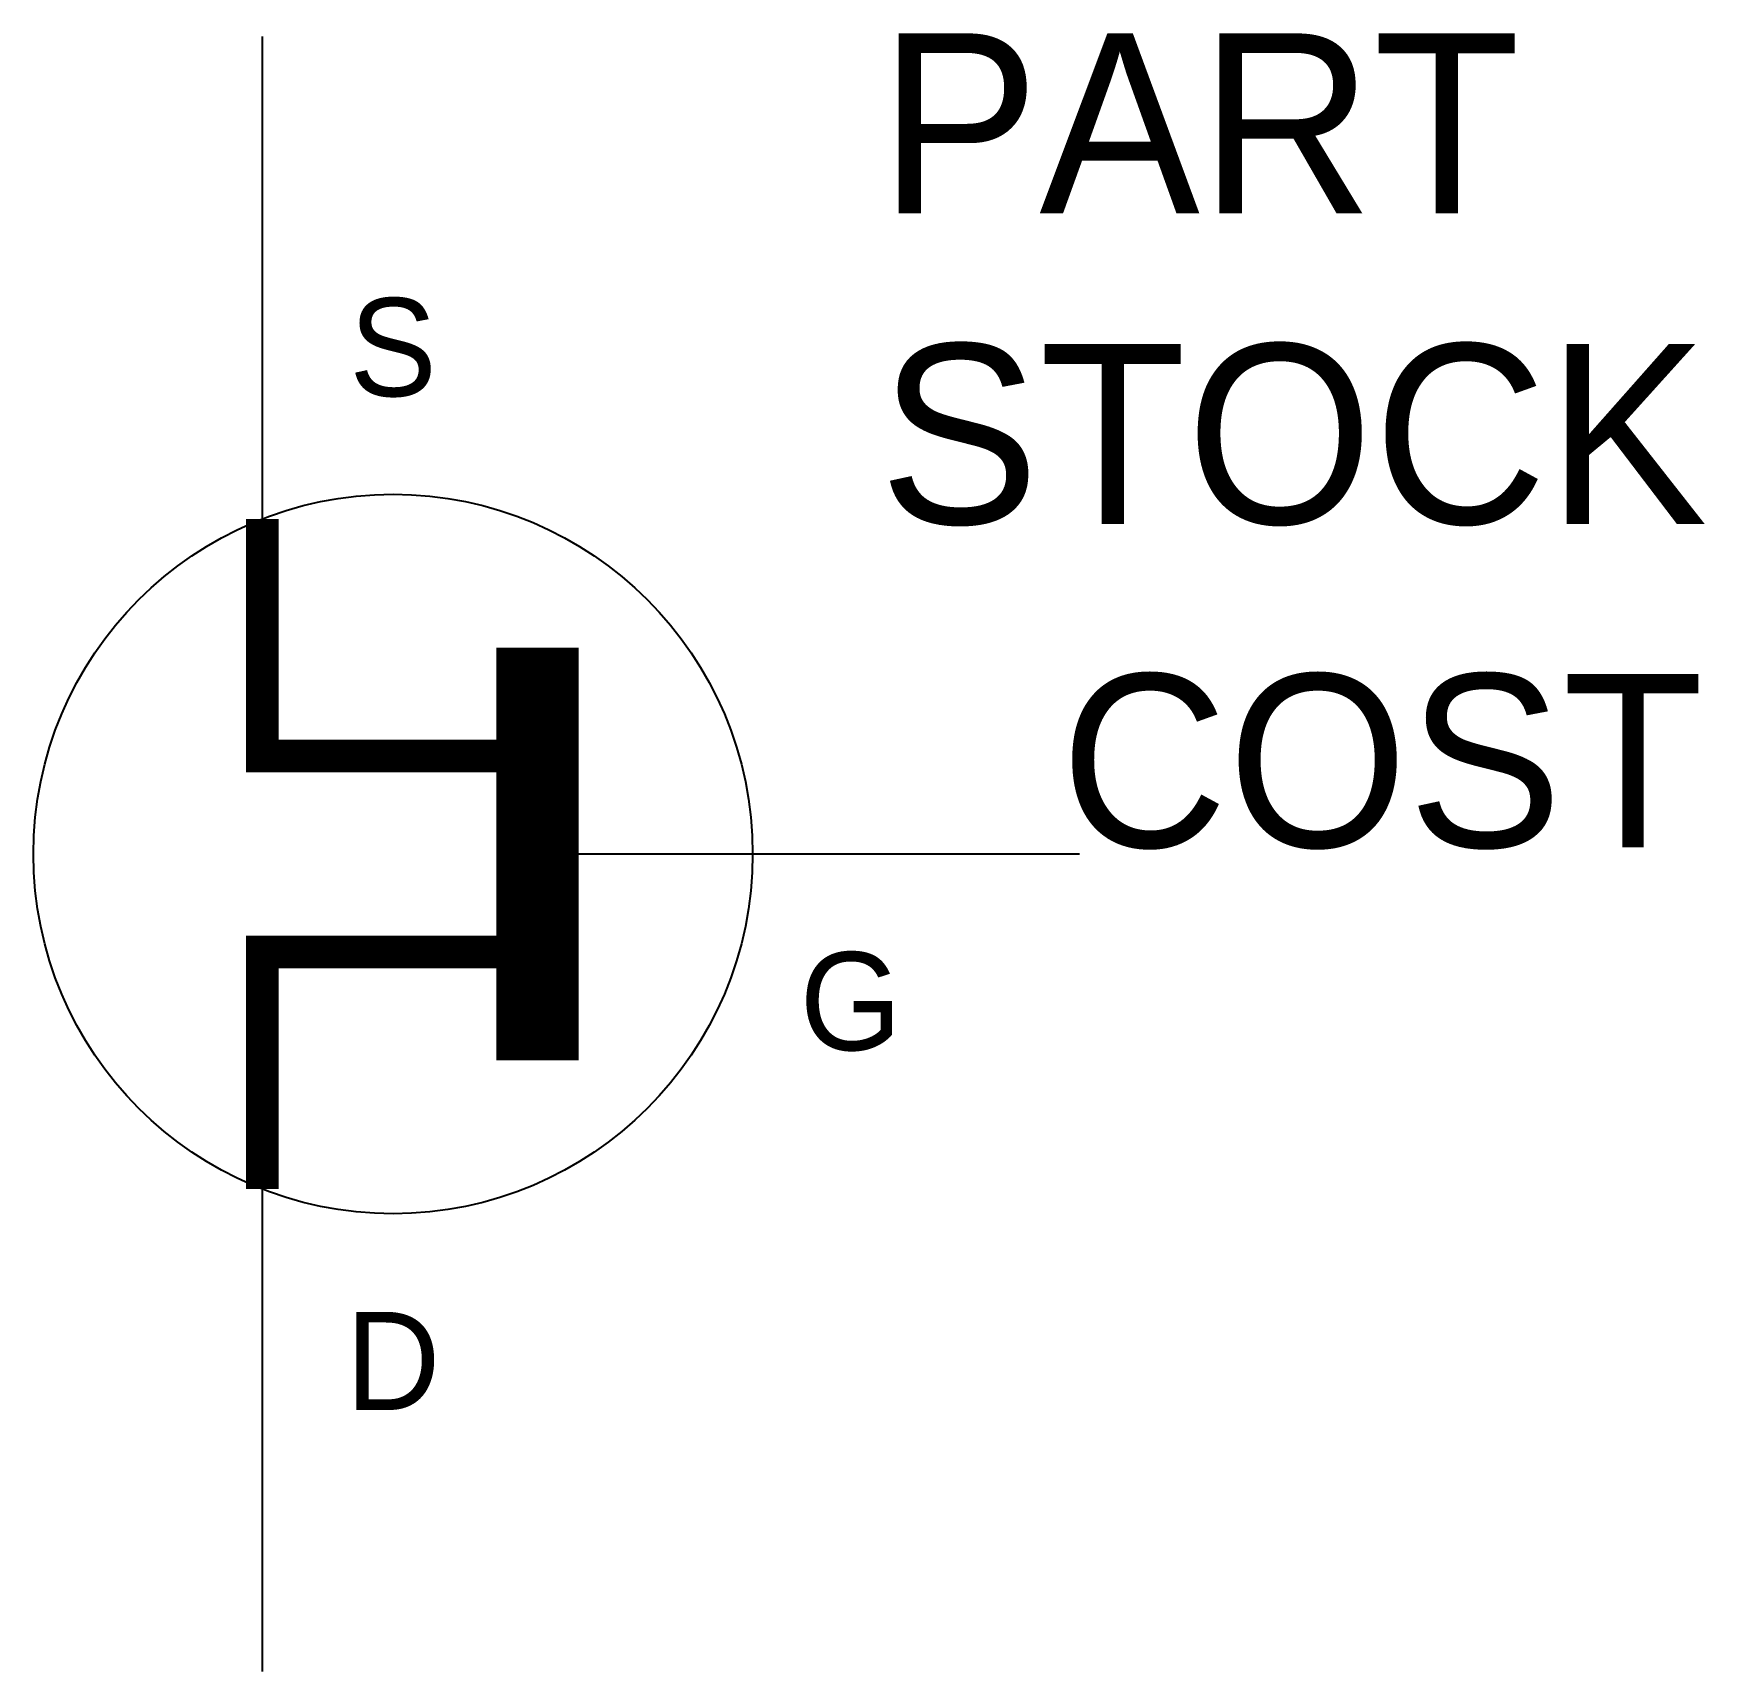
# Model space of a CAD drawing. Extents: x -0.64 to 0.38, y -0.5 to 0.5.
import ezdxf
from ezdxf.enums import TextEntityAlignment as Align

# ---------------------------------------------------------------- set-up
doc = ezdxf.new("R2010")
doc.units = 0
doc.layers.get('0').update_dxf_attribs({"linetype": 'CONTINUOUS'})

msp = doc.modelspace()

# ---------------------------------------------------------------- linework, layer by layer
at = {"color": 0}
for p, q in [((-0.5, 0.5), (-0.5, 0.2049)), ((0, 0), (-0.3316, 0)), ((-0.5, -0.2049), (-0.5, -0.5))]:
    msp.add_line(p, q, dxfattribs=at)
for points, const_width in [([(-0.33, 0.06), (-0.5, 0.06), (-0.5, 0.2049)], 0.02), ([(-0.3316, 0.1261), (-0.3316, -0.1261)], 0.0505), ([(-0.33, -0.06), (-0.5, -0.06), (-0.5, -0.2049)], 0.02)]:
    msp.add_lwpolyline(points, dxfattribs=dict(at, const_width=const_width))
msp.add_circle((-0.42, 0), 0.22, dxfattribs=at)

# ---------------------------------------------------------------- texts
for s, p in [('S', (-0.42, 0.28)), ('G', (-0.14, -0.12)), ('D', (-0.42, -0.34))]:
    msp.add_text(s, height=0.06, dxfattribs=at).set_placement(p, align=Align.CENTER)
for tag, p, s, height, flags in [('PART', (-0.1227, 0.3919), 'XXXXX', 0.11, 8), ('STOCK', (-0.1227, 0.2019), 'XXXXXXX', 0.11, 8), ('COST', (-0.0117, 0.0041), 'XX.XX', 0.10595, 9)]:
    msp.add_attdef(tag, p, s, height=height, dxfattribs=dict(at, flags=flags))

doc.saveas('drawing.dxf')
